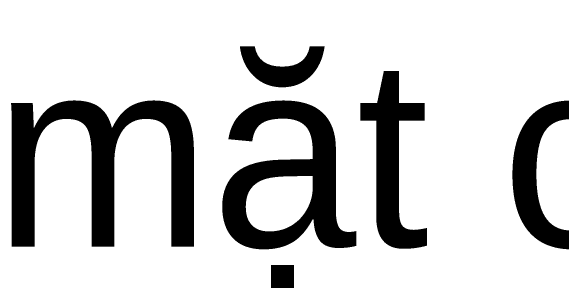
# Model space of a CAD drawing. Header units: millimetres. Extents: x -547695 to 905972, y -1055718 to 167349.
# Drawn here: x -514809.1 to -514312.4, y -1034787.1 to -1034537.6 of the extents above; entities that cross this region are included whole.
import ezdxf

# ---------------------------------------------------------------- set-up
doc = ezdxf.new("R2010")
doc.units = ezdxf.units.MM
doc.layers.add('View-XTD-CT Cua$0$View-XĐL-CT Cửa$0$KT-NetThay', color=7, linetype='Continuous', lineweight=18)
doc.layers.add('View-XTD-CT Cua$0$View-XĐL-CT Cửa$0$Text - Vietduc', color=4, linetype='Continuous', lineweight=20)
doc.styles.add('ARIAL', font='arial.ttf')

# ---------------------------------------------------------------- blocks, each defined once
blk = doc.blocks.new('View-XTD-CT Cua$0$View-XĐL-CT Cửa$0$A$C77827696')
at = {"layer": 'View-XTD-CT Cua$0$View-XĐL-CT Cửa$0$Text - Vietduc', "lineweight": 13, "style": 'ARIAL'}
blk.add_text('mặt cắt 2-2', height=117, dxfattribs=at).set_placement((-3104.33, 2881.42))

msp = doc.modelspace()

# ---------------------------------------------------------------- block references
at = {"layer": 'View-XTD-CT Cua$0$View-XĐL-CT Cửa$0$KT-NetThay', "xscale": 1.44, "yscale": 1.44, "zscale": 1.44}
msp.add_blockref('View-XTD-CT Cua$0$View-XĐL-CT Cửa$0$A$C77827696', (-510354.47, -1038899.17), dxfattribs=at)

doc.saveas('drawing.dxf')
